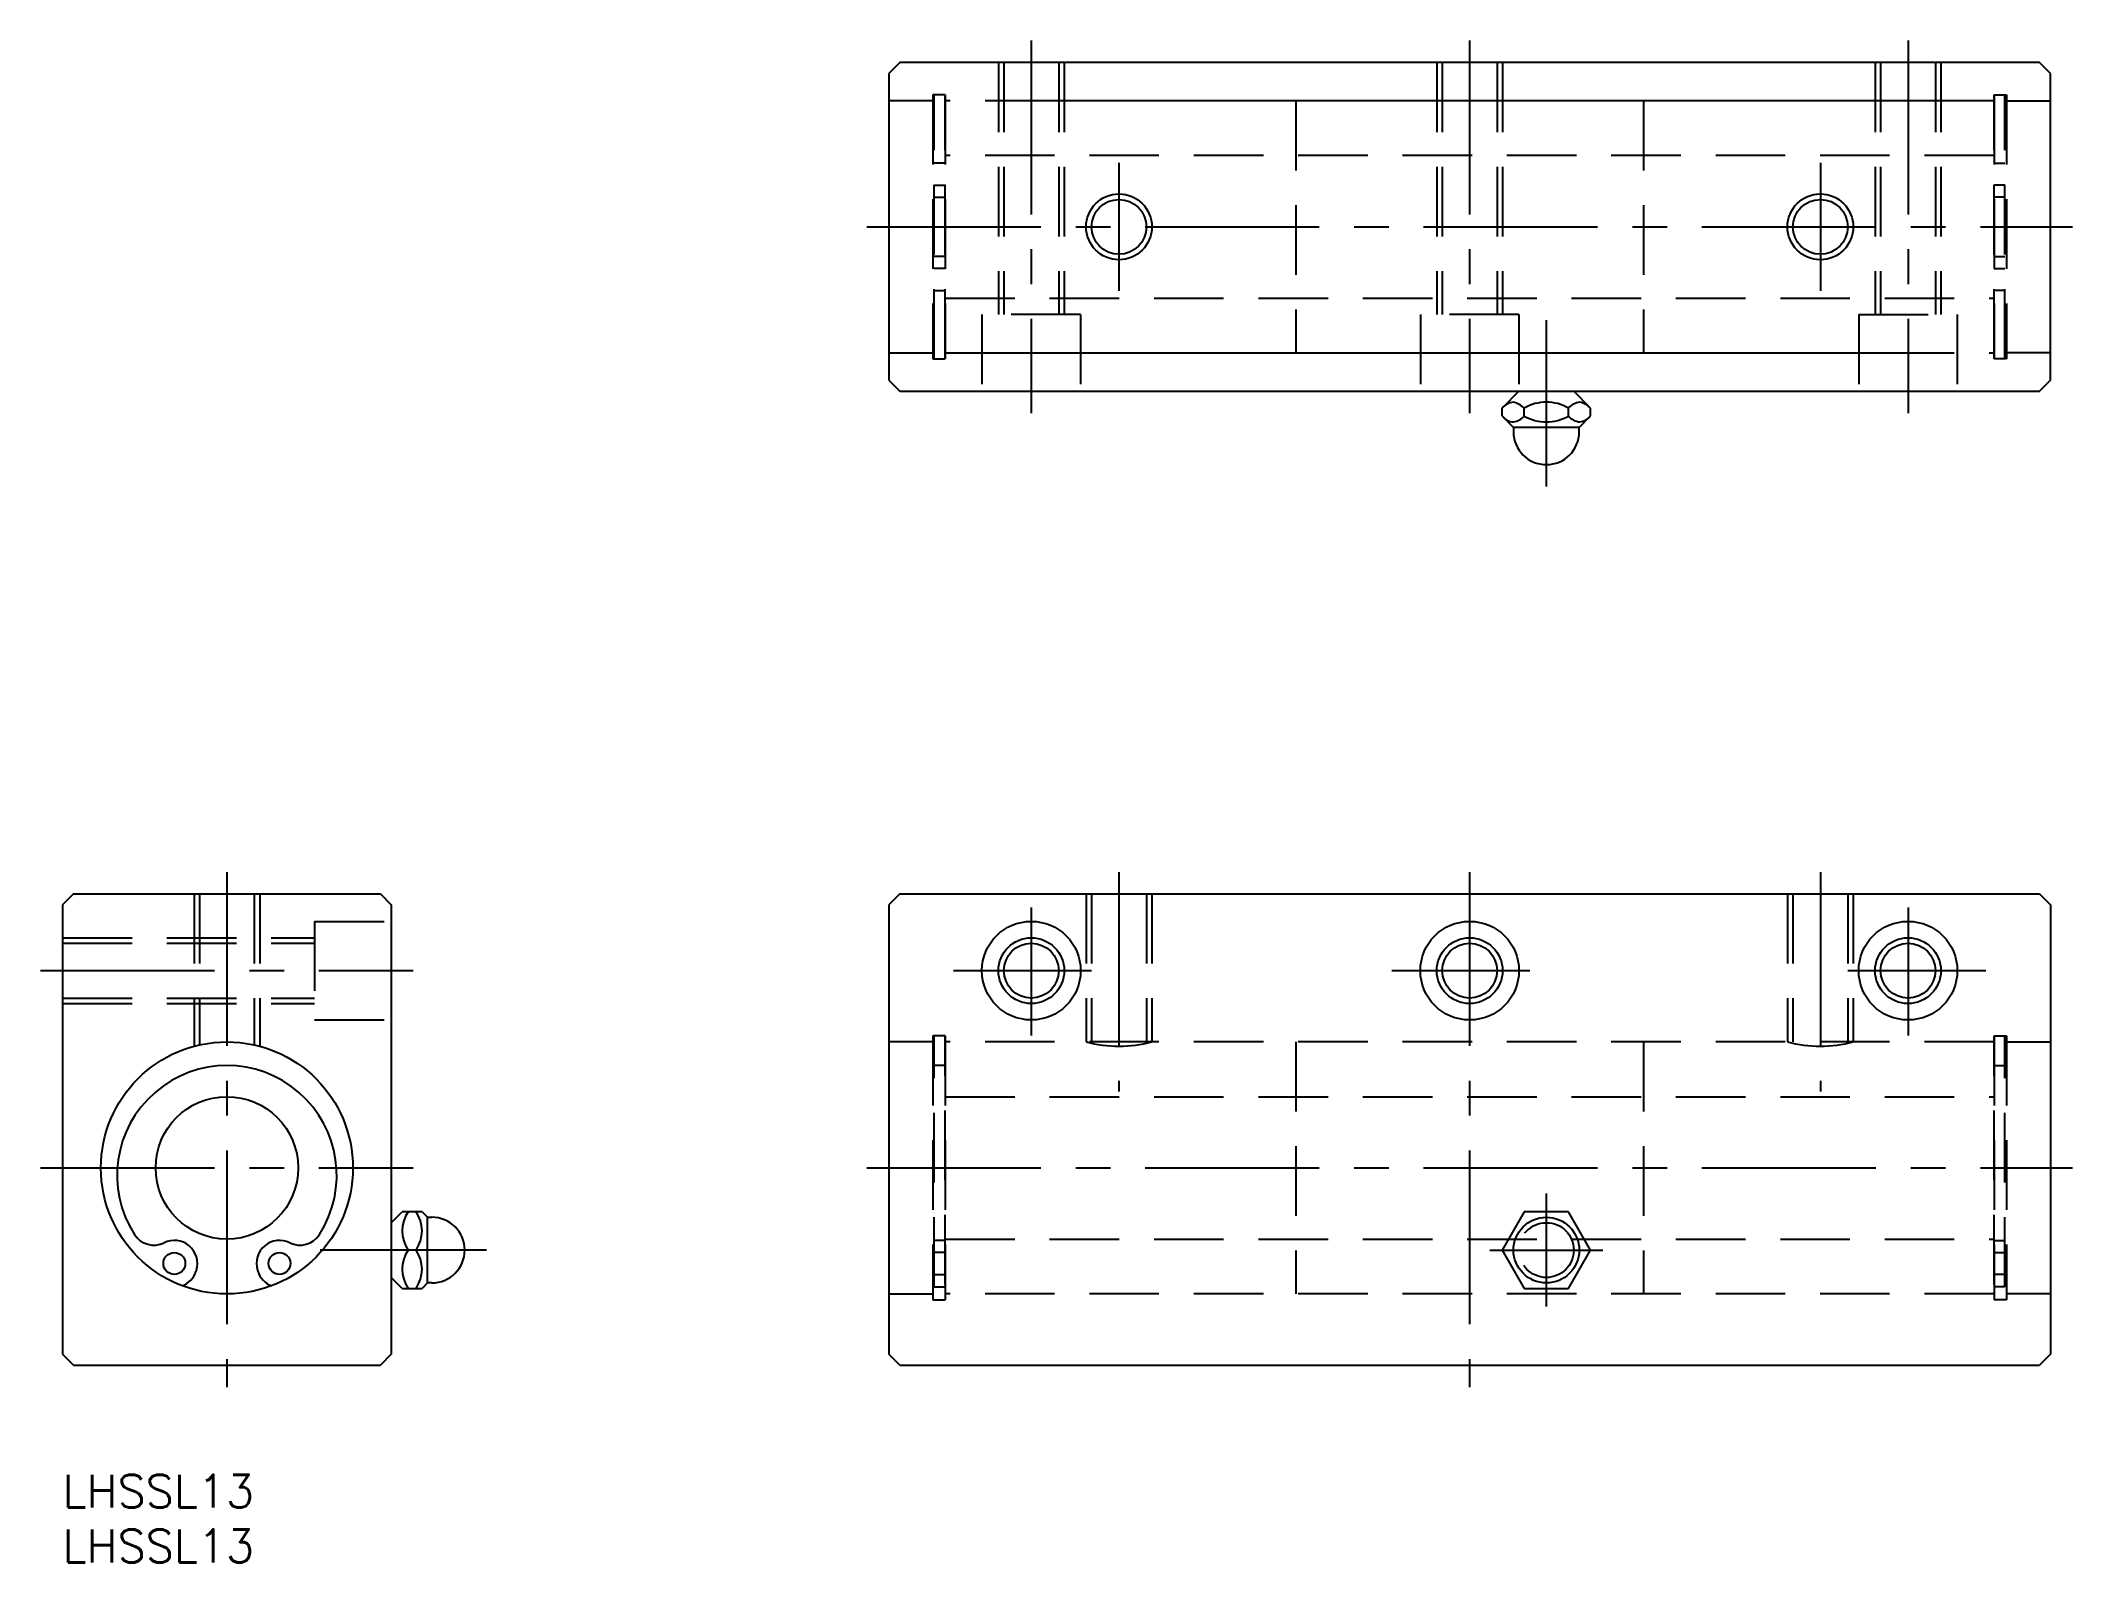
# Model space of a CAD drawing. Extents: x -2 to 183, y -8 to 131.
import ezdxf

# ---------------------------------------------------------------- set-up
doc = ezdxf.new("R2010")
doc.units = 0
doc.header["$LTSCALE"] = 0.5
doc.linetypes.add('CENTER', pattern=[50.8, 31.75, -6.35, 6.35, -6.35])
doc.linetypes.add('DASHED', pattern=[19.05, 12.7, -6.35])
for name, color, linetype in [('MSM_CENTER', 1, 'CENTER'), ('MSM_CONTINUOUS', 7, 'CONTINUOUS'), ('MSM_DASHED', 4, 'DASHED'), ('MSM_NARROW', 5, 'CONTINUOUS'), ('MSM_PART_NUMBER', 7, 'CONTINUOUS')]:
    doc.layers.add(name, color=color, linetype=linetype)
doc.styles.get("Standard").update_dxf_attribs({"font": 'txt.shx', "height": 3, "bigfont": 'bigfont.shx'})

# ---------------------------------------------------------------- blocks, each defined once
blk = doc.blocks.new('*U13')
at = {"layer": 'MSM_PART_NUMBER'}
blk.add_text('LHSSL13', height=3, dxfattribs=at).set_placement((0, -3))
blk = doc.blocks.new('*U14')
at = {"layer": 'MSM_PART_NUMBER'}
blk.add_text('LHSSL13', height=3, dxfattribs=at).set_placement((0, -8))

msp = doc.modelspace()

# ---------------------------------------------------------------- linework, layer by layer
at = {"layer": 'MSM_CENTER'}
for p, q in [((88.4, 130.88), (88.4, 96.88)), ((128.4, 130.88), (128.4, 96.88)), ((168.4, 130.88), (168.4, 96.88)), ((96.4, 119.73), (96.4, 108.03)), ((160.4, 119.73), (160.4, 108.03)), ((73.4, 113.88), (183.4, 113.88)), ((135.4, 90.18), (135.4, 105.38)), ((135.4, 92.18), (135.4, 103.38)), ((15, 55), (15, 8)), ((96.4, 55), (96.4, 34.97)), ((128.4, 55), (128.4, 8)), ((160.4, 55), (160.4, 34.97)), ((88.4, 51.77), (88.4, 40.07)), ((168.4, 51.77), (168.4, 40.07)), ((-2, 46), (32, 46)), ((81.3, 46), (93.9, 46)), ((121.3, 46), (133.9, 46)), ((162.9, 46), (175.51, 46)), ((-2, 28), (32, 28)), ((73.4, 28), (183.4, 28)), ((135.4, 15.35), (135.4, 25.65)), ((38.7, 20.5), (23.5, 20.5)), ((130.25, 20.5), (140.55, 20.5))]:
    msp.add_line(p, q, dxfattribs=at)
at = {"layer": 'MSM_CONTINUOUS'}
for p, q in [((76.4, 128.88), (75.4, 127.88)), ((180.4, 128.88), (76.4, 128.88)), ((181.4, 127.88), (180.4, 128.88)), ((75.4, 127.88), (75.4, 99.88)), ((181.4, 99.88), (181.4, 127.88)), ((75.4, 99.88), (76.4, 98.88)), ((76.4, 98.88), (180.4, 98.88)), ((132.9, 98.88), (131.36, 97.34)), ((139.44, 97.34), (137.9, 98.88)), ((180.4, 98.88), (181.4, 99.88)), ((131.36, 96.62), (131.36, 97.34)), ((131.36, 96.62), (132.4, 95.58)), ((133.38, 96.62), (133.38, 97.34)), ((137.42, 96.62), (137.42, 97.34)), ((138.4, 95.58), (139.44, 96.62)), ((139.44, 96.62), (139.44, 97.34)), ((132.4, 95.58), (132.4, 95.18)), ((138.4, 95.58), (132.4, 95.58)), ((138.4, 95.18), (138.4, 95.58)), ((1, 53), (0, 52)), ((0, 52), (0, 11)), ((1, 53), (29, 53)), ((29, 53), (30, 52)), ((30, 52), (30, 11)), ((76.4, 53), (75.4, 52)), ((75.4, 52), (75.4, 11)), ((76.4, 53), (180.4, 53)), ((180.4, 53), (181.4, 52)), ((181.4, 52), (181.4, 11)), ((30, 31.5), (30, 31.5)), ((30, 23), (31, 24)), ((32.8, 24), (31, 24)), ((32.8, 24), (33.3, 23.5)), ((33.3, 17.5), (33.3, 23.5)), ((33.3, 23.5), (33.7, 23.5)), ((133.38, 24), (131.36, 20.5)), ((137.42, 24), (133.38, 24)), ((139.44, 20.5), (137.42, 24)), ((32.26, 20.5), (31.54, 20.5)), ((131.36, 20.5), (133.38, 17)), ((137.42, 17), (139.44, 20.5)), ((12.18, 18.56), (12.21, 18.68)), ((17.79, 18.68), (17.82, 18.56)), ((31, 17), (30, 18)), ((31, 17), (32.8, 17)), ((33.3, 17.5), (32.8, 17)), ((33.7, 17.5), (33.3, 17.5)), ((133.38, 17), (137.42, 17)), ((0, 11), (1, 10)), ((1, 10), (29, 10)), ((30, 11), (29, 10)), ((76.4, 10), (75.4, 11)), ((76.4, 10), (180.4, 10)), ((181.4, 11), (180.4, 10))]:
    msp.add_line(p, q, dxfattribs=at)
for centre, radius in [((96.4, 113.88), 2.5), ((160.4, 113.88), 2.5), ((88.4, 46), 4.5), ((128.4, 46), 4.5), ((168.4, 46), 4.5), ((88.4, 46), 2.5), ((128.4, 46), 2.5), ((168.4, 46), 2.5), ((15, 28), 11.5), ((15, 28), 6.5), ((135.4, 20.5), 3), ((10.2, 19.28), 1), ((19.8, 19.28), 1)]:
    msp.add_circle(centre, radius, dxfattribs=at)
for centre, radius, start, end in [((132.53, 96.34), 1.54, 94.9065, 139.8212), ((132.48, 97.52), 1.44, 218.7191, 266.8684), ((132.08, 96.15), 1.75, 42.4502, 79.5637), ((132.18, 97.64), 1.58, 278.6031, 319.5849), ((135.4, 93.81), 4.07, 60.1945, 119.8055), ((135.4, 100.14), 4.06, 240.1226, 299.8774), ((138.59, 96.34), 1.54, 94.9065, 139.8212), ((138.56, 97.55), 1.47, 219.1919, 266.3955), ((138.14, 96.14), 1.76, 42.5784, 79.4355), ((138.15, 97.8), 1.75, 280.2516, 317.4071), ((135.4, 95.18), 3, 180, 0), ((15, 27.32), 10.02, 327.313, 212.687), ((34.1, 22.25), 3.1, 145.6329, 214.3671), ((29.7, 22.25), 3.1, 325.6329, 34.3671), ((33.7, 20.5), 3, 270, 90), ((8.33, 23.05), 2.1, 212.687, 296.4377), ((10.2, 19.28), 2.1, 343.3411, 116.4377), ((19.8, 19.28), 2.1, 63.5623, 196.6589), ((21.67, 23.05), 2.1, 243.5622, 327.313), ((34.1, 18.75), 3.1, 145.618, 214.382), ((29.7, 18.75), 3.1, 325.6329, 34.3671), ((10.26, 19.14), 2, 289.1905, 343.3411), ((19.74, 19.14), 2, 196.6589, 250.8095)]:
    msp.add_arc(centre, radius, start, end, dxfattribs=at)
at = {"layer": 'MSM_DASHED'}
for p, q in [((85.4, 128.88), (85.4, 105.88)), ((85.9, 128.88), (85.9, 105.88)), ((90.9, 128.88), (90.9, 105.88)), ((91.4, 128.88), (91.4, 105.88)), ((125.4, 128.88), (125.4, 105.88)), ((125.9, 128.88), (125.9, 105.88)), ((130.9, 128.88), (130.9, 105.88)), ((131.4, 128.88), (131.4, 105.88)), ((165.4, 128.88), (165.4, 105.88)), ((165.9, 128.88), (165.9, 105.88)), ((170.9, 128.88), (170.9, 105.88)), ((171.4, 128.88), (171.4, 105.88)), ((79.4, 125.38), (75.4, 125.38)), ((79.4, 125.93), (79.4, 101.83)), ((80.55, 125.93), (79.4, 125.93)), ((80.55, 125.93), (79.55, 125.93)), ((79.55, 101.83), (79.55, 125.93)), ((80.55, 101.83), (80.55, 125.93)), ((80.55, 125.93), (80.55, 101.83)), ((176.25, 125.38), (80.55, 125.38)), ((170.45, 125.38), (86.35, 125.38)), ((112.55, 125.38), (112.55, 102.38)), ((144.25, 125.38), (144.25, 102.38)), ((176.25, 125.93), (177.25, 125.93)), ((176.25, 101.83), (176.25, 125.93)), ((176.25, 125.93), (176.25, 101.83)), ((176.25, 125.93), (177.4, 125.93)), ((177.25, 101.83), (177.25, 125.93)), ((177.4, 125.93), (177.4, 101.83)), ((177.4, 125.38), (181.4, 125.38)), ((80.55, 119.68), (79.55, 119.68)), ((176.25, 120.38), (80.55, 120.38)), ((176.25, 119.68), (177.25, 119.68)), ((79.55, 117.68), (80.55, 117.68)), ((177.25, 117.68), (176.25, 117.68)), ((79.55, 116.58), (80.55, 116.58)), ((177.25, 116.58), (176.25, 116.58)), ((80.55, 111.18), (79.55, 111.18)), ((80.55, 110.08), (79.55, 110.08)), ((176.25, 111.18), (177.25, 111.18)), ((176.25, 110.08), (177.25, 110.08)), ((79.55, 108.08), (80.55, 108.08)), ((177.25, 108.08), (176.25, 108.08)), ((80.55, 107.38), (176.25, 107.38)), ((83.9, 105.88), (83.9, 98.88)), ((92.9, 105.88), (83.9, 105.88)), ((92.9, 105.88), (92.9, 98.88)), ((123.9, 105.88), (123.9, 98.88)), ((132.9, 105.88), (123.9, 105.88)), ((132.9, 105.88), (132.9, 98.88)), ((163.9, 105.88), (163.9, 98.88)), ((163.9, 105.88), (172.9, 105.88)), ((172.9, 105.88), (172.9, 98.88)), ((75.4, 102.38), (79.4, 102.38)), ((80.55, 102.38), (176.25, 102.38)), ((86.35, 102.38), (170.45, 102.38)), ((181.4, 102.38), (177.4, 102.38)), ((79.4, 101.83), (80.55, 101.83)), ((79.55, 101.83), (80.55, 101.83)), ((177.25, 101.83), (176.25, 101.83)), ((177.4, 101.83), (176.25, 101.83)), ((12, 53), (12, 39.1)), ((12.5, 53), (12.5, 39.22)), ((17.5, 53), (17.5, 39.22)), ((18, 53), (18, 39.1)), ((93.4, 53), (93.4, 39.5)), ((93.9, 53), (93.9, 39.5)), ((98.9, 53), (98.9, 39.5)), ((99.4, 53), (99.4, 39.5)), ((157.4, 53), (157.4, 39.5)), ((157.9, 53), (157.9, 39.5)), ((162.9, 53), (162.9, 39.5)), ((163.4, 53), (163.4, 39.5)), ((23, 50.5), (23, 41.5)), ((23, 50.5), (30, 50.5)), ((0, 49), (23, 49)), ((0, 48.5), (23, 48.5)), ((0, 43.5), (23, 43.5)), ((0, 43), (23, 43)), ((23, 41.5), (30, 41.5)), ((79.4, 39.5), (75.4, 39.5)), ((80.55, 40.05), (79.4, 40.05)), ((79.4, 40.05), (79.4, 15.95)), ((79.55, 17.14), (79.55, 40.05)), ((80.55, 40.05), (79.55, 40.05)), ((80.55, 17.37), (80.55, 40.05)), ((80.55, 40.05), (80.55, 15.95)), ((176.25, 39.5), (80.55, 39.5)), ((112.55, 39.5), (112.55, 16.5)), ((144.25, 39.5), (144.25, 16.5)), ((176.25, 17.37), (176.25, 40.05)), ((176.25, 40.05), (177.25, 40.05)), ((176.25, 40.05), (177.4, 40.05)), ((176.25, 40.05), (176.25, 15.95)), ((177.25, 17.14), (177.25, 40.05)), ((177.4, 40.05), (177.4, 15.95)), ((177.4, 39.5), (181.4, 39.5)), ((80.55, 37.35), (79.55, 37.35)), ((176.25, 37.35), (177.25, 37.35)), ((80.55, 34.5), (176.25, 34.5)), ((80.55, 21.38), (79.55, 21.38)), ((80.55, 21.5), (176.25, 21.5)), ((176.25, 21.38), (177.25, 21.38)), ((80.55, 20.28), (79.55, 20.28)), ((176.25, 20.28), (177.25, 20.28)), ((79.55, 18.28), (80.55, 18.28)), ((79.55, 17.14), (80.55, 17.14)), ((177.25, 18.28), (176.25, 18.28)), ((177.25, 17.14), (176.25, 17.14)), ((75.4, 16.5), (79.4, 16.5)), ((79.4, 15.95), (80.55, 15.95)), ((176.25, 16.5), (80.55, 16.5)), ((177.4, 15.95), (176.25, 15.95)), ((181.4, 16.5), (177.4, 16.5))]:
    msp.add_line(p, q, dxfattribs=at)
msp.add_circle((135.4, 20.5), 2.5, dxfattribs=at)
for centre in [(96.4, 50.6), (160.4, 50.6)]:
    msp.add_arc(centre, 11.5, 254.8783, 285.1217, dxfattribs=at)
at = {"layer": 'MSM_NARROW'}
for centre in [(96.4, 113.88), (160.4, 113.88), (88.4, 46), (128.4, 46), (168.4, 46)]:
    msp.add_circle(centre, 3, dxfattribs=at)

# ---------------------------------------------------------------- block references
at = {"layer": 'MSM_CONTINUOUS'}
for name in ['*U13', '*U14']:
    msp.add_blockref(name, (0, 0), dxfattribs=at)

doc.saveas('drawing.dxf')
